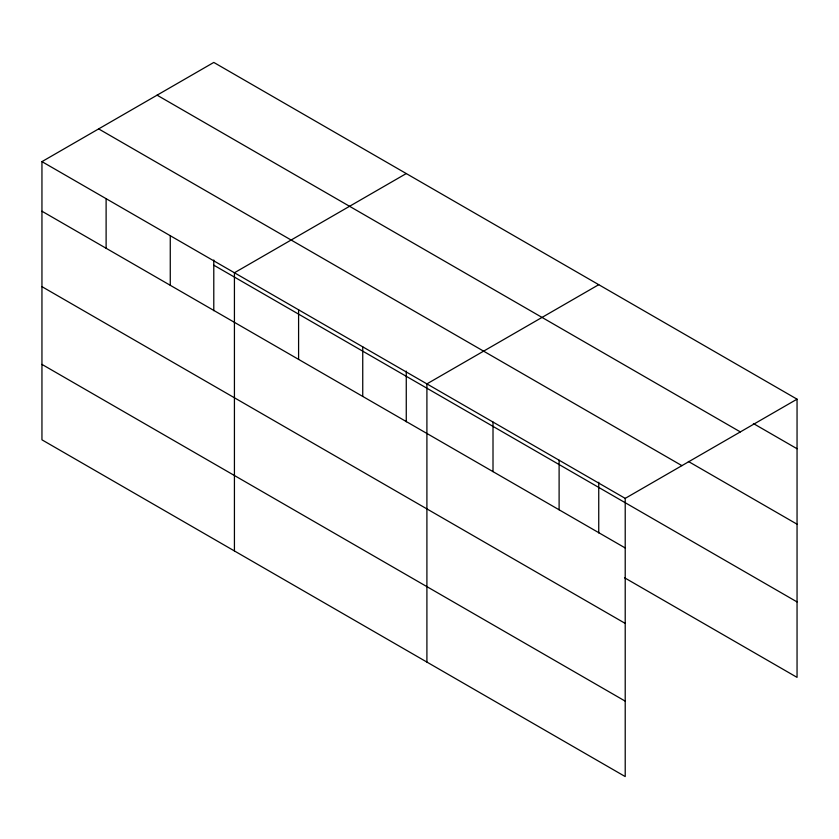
<?xml version="1.0" encoding="UTF-8"?>
<svg xmlns="http://www.w3.org/2000/svg" width="839" height="839" viewBox="0 0 839 839"><rect width="100%" height="100%" fill="white"/><g stroke="black" fill="none" stroke-linecap="round" stroke-linejoin="round"><path stroke-width="1.26" d="M625.212 623.398L625.212 498.376L41.95 161.633L41.95 439.825L625.212 776.568L625.212 623.398L41.95 286.655M624.51 577.746L797.05 677.367L797.05 399.175L213.788 62.432L41.95 161.633M406.265 173.558L234.427 272.759L234.427 550.95M598.742 284.683L426.904 383.884L426.904 662.076M625.212 498.376L797.05 399.175M753.359 423.527L797.05 448.75M157.082 95.164L740.344 431.907M688.368 461.45L797.05 524.197M98.656 128.902L681.918 465.645M213.788 265.176L797.05 601.92M41.95 211.218L625.212 547.961M41.95 364.388L625.212 701.131M598.742 482.247L598.742 532.954M559.11 460.212L559.11 509.797M493.007 422.048L493.007 471.633M406.265 371.121L406.265 421.828M362.742 346.843L362.742 396.428M298.59 309.801L298.59 359.386M213.788 259.996L213.788 310.703M170.265 235.717L170.265 285.302M106.113 198.675L106.113 248.26"/></g></svg>
